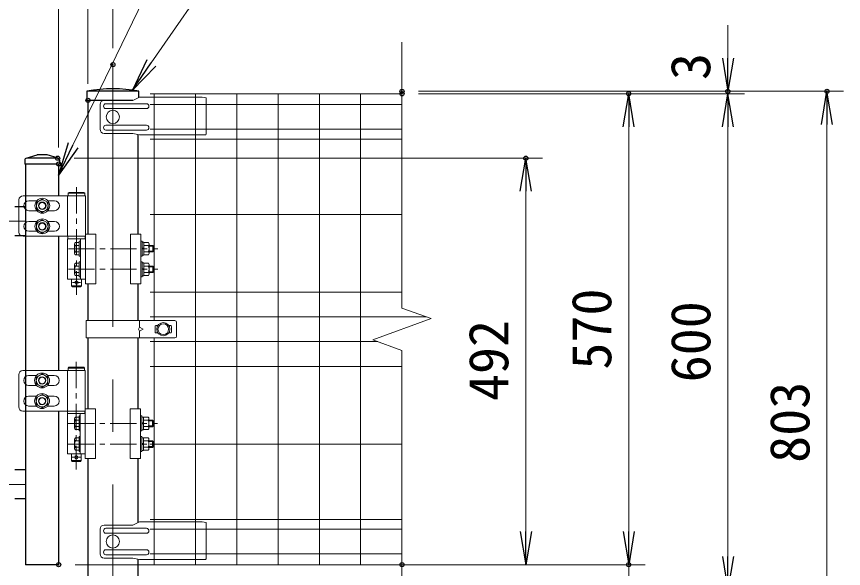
# Model space of a CAD drawing. Units: millimetres, scale not verified. Extents: x -4200 to 4200, y -2970 to 2970.
# Drawn here: x -1743 to -742, y 73 to 741 of the extents above; entities that cross this region are included whole.
import ezdxf
from ezdxf.enums import TextEntityAlignment as Align

# ---------------------------------------------------------------- set-up
doc = ezdxf.new("R2010")
doc.units = ezdxf.units.MM
doc.header["$LTSCALE"] = 10
doc.header["$PDMODE"] = 32
doc.header["$PDSIZE"] = 5
doc.linetypes.add('USER1', pattern=[50.8, 31.75, -6.35, 6.35, -6.35])
for name, color, linetype, lineweight in [('0-0_D-STR-TXT', 7, 'Continuous', 13), ('0-2_D-STR-DIM', 7, 'Continuous', 13), ('0-4_Defpoints', 6, 'Continuous', 25), ('0-6_D-STR1', 1, 'Continuous', 25), ('0-7_D-BMK', 2, 'USER1', 13), ('0-8_D-STR3', 3, 'Continuous', 13), ('0-B_D-STR2', 7, 'Continuous', 13)]:
    doc.layers.add(name, color=color, linetype=linetype, lineweight=lineweight)
doc.layers.add('0-3_0', color=7, linetype='Continuous')
doc.styles.add('ＭＳ ゴシック', font='')
doc.styles.get('ＭＳ ゴシック').set_extended_font_data('MS Gothic')

# ---------------------------------------------------------------- blocks, each defined once
blk = doc.blocks.new('_Open')
at = {"layer": '0-3_0'}
blk.add_line((-10, 1.667), (0, 0), dxfattribs=at)
blk.add_lwpolyline([(-10, -1.667), (0, 0), (-10, 0)], dxfattribs=at)
blk = doc.blocks.new('U39')
at = {"layer": '0-6_D-STR1'}
for p, q in [((8896.9, 5218.9), (9030, 5260)), ((9279.6, 5220), (8904, 5220)), ((9150, 5260), (9030, 5260)), ((9283.1, 5218.9), (9150, 5260)), ((8880, 5196), (8880, 5150)), ((9300, 5150), (8880, 5150)), ((8890, 5150), (8890, 300)), ((9290, 5150), (9290, 4765)), ((9300, 5196), (9300, 5150)), ((8890, 4632.5), (8760, 4632.5)), ((8890, 4282.5), (8760, 4282.5)), ((9290, 4275), (9290, 2650)), ((9290, 2160), (9290, 300)), ((8890, 1447), (8760, 1447)), ((8890, 1097), (8760, 1097)), ((9290, 300), (8890, 300))]:
    blk.add_line(p, q, dxfattribs=at)
for centre, start, end in [((8904, 5196), 90, 180), ((9276, 5196), 0, 72.84994)]:
    blk.add_arc(centre, 24, start, end, dxfattribs=at)
at = {"layer": '0-7_D-BMK'}
for p, q in [((9506.9, 4870.3), (9506.9, 3565.6)), ((450, 4457.5), (8890, 4457.5)), ((9408.9, 4125), (10490.9, 4125)), ((9408.9, 3875), (10490.9, 3875)), ((9556.9, 3715), (9456.9, 3715)), ((9504.5, 2755.3), (9504.5, 1450.6)), ((9406.5, 2010), (10488.5, 2010)), ((9406.5, 1760), (10488.5, 1760)), ((9554.5, 1600), (9454.5, 1600)), ((450, 1272), (8890, 1272))]:
    blk.add_line(p, q, dxfattribs=at)
at = {"layer": '0-8_D-STR3'}
for p, q in [((8809.8, 4715), (8809.8, 4325)), ((9398.4, 4765), (8859.8, 4765)), ((9615.4, 4765), (9272.4, 4765)), ((9398.4, 4275), (9398.4, 4765)), ((9615.4, 4765), (9398.4, 4765)), ((9416.9, 4805), (9406.9, 4795)), ((9606.9, 4795), (9406.9, 4795)), ((9406.9, 4765), (9406.9, 4795)), ((9606.9, 4765), (9406.9, 4765)), ((9596.9, 4805), (9416.9, 4805)), ((9596.9, 4805), (9606.9, 4795)), ((9606.9, 4765), (9606.9, 4795)), ((9615.4, 4765), (9615.4, 3700)), ((9025.3, 4705), (8929.8, 4705)), ((9159.5, 4705), (9239.8, 4705)), ((9025.3, 4585), (8929.8, 4585)), ((9159.5, 4585), (9239.8, 4585)), ((9025.3, 4455), (8929.8, 4455)), ((9159.5, 4455), (9239.8, 4455)), ((9025.3, 4335), (8929.8, 4335)), ((9159.5, 4335), (9239.8, 4335)), ((9398.4, 4275), (8859.8, 4275)), ((9615.4, 4275), (9398.4, 4275)), ((9615.4, 4275), (9398.4, 4275)), ((9398.4, 3755), (9398.4, 4245)), ((9398.4, 4245), (9615.4, 4245)), ((9401.9, 4245), (9401.9, 4275)), ((9401.9, 4275), (9611.9, 4275)), ((9611.9, 4245), (9401.9, 4245)), ((9539.4, 4035), (9539.4, 4215)), ((9555.4, 3755), (9555.4, 4245)), ((9611.9, 4245), (9611.9, 4275)), ((9615.4, 4300), (9740.4, 4300)), ((9740.4, 4300), (9740.4, 3700)), ((10159.6, 4300), (10159.6, 3700)), ((10284.6, 4300), (10159.6, 4300)), ((10284.6, 4300), (10284.6, 3700)), ((10284.6, 4215), (10300.6, 4215)), ((10284.6, 4035), (10284.6, 4215)), ((10300.6, 4215), (10300.6, 4035)), ((9484.4, 4181.3), (9484.4, 4068.7)), ((9495.2, 4200), (9539.4, 4200)), ((9495.2, 4162.6), (9539.4, 4162.6)), ((9539.4, 4200), (9539.4, 4050)), ((10300.6, 4202), (10300.6, 4048)), ((10300.6, 4135.7), (10320.6, 4124.1)), ((10300.6, 4128.8), (10320.6, 4117.2)), ((10320.6, 4200), (10378.6, 4200)), ((10320.6, 4200), (10320.6, 4050)), ((10320.6, 4162.5), (10378.6, 4162.5)), ((10385.6, 4182.8), (10385.6, 4067.3)), ((10385.6, 4165), (10429.4, 4165)), ((10429.4, 4165), (10439.4, 4155)), ((9495.2, 4087.4), (9539.4, 4087.4)), ((9495.2, 4050), (9539.4, 4050)), ((9539.4, 4035), (9555.4, 4035)), ((10284.6, 4035), (10300.6, 4035)), ((10300.6, 4048), (10320.6, 4048)), ((10320.6, 4087.5), (10378.6, 4087.5)), ((10320.6, 4050), (10378.6, 4050)), ((10385.6, 4095), (10439.4, 4095)), ((10385.6, 4085), (10429.4, 4085)), ((9484.4, 3931.3), (9484.4, 3818.7)), ((9495.2, 3950), (9539.4, 3950)), ((9495.2, 3912.6), (9539.4, 3912.6)), ((9539.4, 3785), (9539.4, 3965)), ((9539.4, 3950), (9539.4, 3800)), ((10284.6, 3965), (10300.6, 3965)), ((10284.6, 3785), (10284.6, 3965)), ((10300.6, 3965), (10300.6, 3785)), ((10300.6, 3952), (10300.6, 3798)), ((10320.6, 3950), (10378.6, 3950)), ((10320.6, 3950), (10320.6, 3800)), ((10320.6, 3912.5), (10378.6, 3912.5)), ((10385.6, 3932.8), (10385.6, 3817.3)), ((10385.6, 3915), (10429.4, 3915)), ((10429.4, 3915), (10439.4, 3905)), ((9495.2, 3837.4), (9539.4, 3837.4)), ((10300.6, 3885.7), (10320.6, 3874.1)), ((10300.6, 3878.8), (10320.6, 3867.2)), ((10320.6, 3837.5), (10378.6, 3837.5)), ((10385.6, 3845), (10439.4, 3845)), ((10385.6, 3835), (10429.4, 3835)), ((9615.4, 3755), (9398.4, 3755)), ((9446.9, 3755), (9446.9, 3675)), ((9495.2, 3800), (9539.4, 3800)), ((9539.4, 3785), (9555.4, 3785)), ((9566.9, 3755), (9566.9, 3675)), ((10284.6, 3785), (10300.6, 3785)), ((10300.6, 3798), (10320.6, 3798)), ((10320.6, 3800), (10378.6, 3800)), ((9446.9, 3675), (9456.9, 3665)), ((9446.9, 3675), (9566.9, 3675)), ((9456.9, 3665), (9556.9, 3665)), ((9556.9, 3665), (9566.9, 3675)), ((9615.4, 3700), (9740.4, 3700)), ((10284.6, 3700), (10159.6, 3700)), ((9396, 2650), (8857.4, 2650)), ((9613, 2650), (9270, 2650)), ((9396, 2160), (9396, 2650)), ((9613, 2650), (9396, 2650)), ((9414.5, 2690), (9404.5, 2680)), ((9604.5, 2680), (9404.5, 2680)), ((9404.5, 2650), (9404.5, 2680)), ((9604.5, 2650), (9404.5, 2650)), ((9594.5, 2690), (9414.5, 2690)), ((9594.5, 2690), (9604.5, 2680)), ((9604.5, 2650), (9604.5, 2680)), ((9613, 2650), (9613, 1585)), ((8807.4, 2600), (8807.4, 2210)), ((9022.9, 2590), (8927.4, 2590)), ((9157.1, 2590), (9237.4, 2590)), ((9022.9, 2470), (8927.4, 2470)), ((9157.1, 2470), (9237.4, 2470)), ((9022.9, 2340), (8927.4, 2340)), ((9157.1, 2340), (9237.4, 2340)), ((9022.9, 2220), (8927.4, 2220)), ((9157.1, 2220), (9237.4, 2220)), ((9396, 2160), (8857.4, 2160)), ((9613, 2160), (9396, 2160)), ((9613, 2160), (9396, 2160)), ((9396, 1640), (9396, 2130)), ((9396, 2130), (9613, 2130)), ((9399.5, 2130), (9399.5, 2160)), ((9399.5, 2160), (9609.5, 2160)), ((9609.5, 2130), (9399.5, 2130)), ((9553, 1640), (9553, 2130)), ((9609.5, 2130), (9609.5, 2160)), ((9613, 2185), (9738, 2185)), ((9738, 2185), (9738, 1585)), ((10157.2, 2185), (10157.2, 1585)), ((10282.2, 2185), (10157.2, 2185)), ((10282.2, 2185), (10282.2, 1585)), ((9482, 2066.3), (9482, 1953.7)), ((9492.8, 2085), (9537, 2085)), ((9492.8, 2047.6), (9537, 2047.6)), ((9537, 1920), (9537, 2100)), ((9537, 2085), (9537, 1935)), ((10282.2, 2100), (10298.2, 2100)), ((10282.2, 1920), (10282.2, 2100)), ((10298.2, 2100), (10298.2, 1920)), ((10298.2, 2087), (10298.2, 1933)), ((10298.2, 2020.7), (10318.2, 2009.1)), ((10298.2, 2013.8), (10318.2, 2002.2)), ((10318.2, 2085), (10376.2, 2085)), ((10318.2, 2085), (10318.2, 1935)), ((10318.2, 2047.5), (10376.2, 2047.5)), ((10383.2, 2067.8), (10383.2, 1952.3)), ((10383.2, 2050), (10427, 2050)), ((10427, 2050), (10437, 2040)), ((9492.8, 1972.4), (9537, 1972.4)), ((9492.8, 1935), (9537, 1935)), ((9537, 1920), (9553, 1920)), ((10282.2, 1920), (10298.2, 1920)), ((10298.2, 1933), (10318.2, 1933)), ((10318.2, 1972.5), (10376.2, 1972.5)), ((10318.2, 1935), (10376.2, 1935)), ((10383.2, 1980), (10437, 1980)), ((10383.2, 1970), (10427, 1970)), ((9482, 1816.3), (9482, 1703.7)), ((9492.8, 1835), (9537, 1835)), ((9537, 1670), (9537, 1850)), ((9537, 1835), (9537, 1685)), ((10282.2, 1850), (10298.2, 1850)), ((10282.2, 1670), (10282.2, 1850)), ((10298.2, 1850), (10298.2, 1670)), ((10298.2, 1837), (10298.2, 1683)), ((10318.2, 1835), (10376.2, 1835)), ((10318.2, 1835), (10318.2, 1685)), ((10383.2, 1817.8), (10383.2, 1702.3)), ((9492.8, 1797.6), (9537, 1797.6)), ((9492.8, 1722.4), (9537, 1722.4)), ((10298.2, 1770.7), (10318.2, 1759.1)), ((10298.2, 1763.8), (10318.2, 1752.2)), ((10318.2, 1797.5), (10376.2, 1797.5)), ((10318.2, 1722.5), (10376.2, 1722.5)), ((10383.2, 1800), (10427, 1800)), ((10383.2, 1730), (10437, 1730)), ((10383.2, 1720), (10427, 1720)), ((10427, 1800), (10437, 1790)), ((9613, 1640), (9396, 1640)), ((9444.5, 1640), (9444.5, 1560)), ((9492.8, 1685), (9537, 1685)), ((9537, 1670), (9553, 1670)), ((9564.5, 1640), (9564.5, 1560)), ((10282.2, 1670), (10298.2, 1670)), ((10298.2, 1683), (10318.2, 1683)), ((10318.2, 1685), (10376.2, 1685)), ((9444.5, 1560), (9454.5, 1550)), ((9444.5, 1560), (9564.5, 1560)), ((9454.5, 1550), (9554.5, 1550)), ((9554.5, 1550), (9564.5, 1560)), ((9613, 1585), (9738, 1585)), ((10282.2, 1585), (10157.2, 1585))]:
    blk.add_line(p, q, dxfattribs=at)
for points in [[(9092.4, 4726), (9022.2, 4685.5), (9022.2, 4604.5), (9092.4, 4564), (9162.5, 4604.5), (9162.5, 4685.5)], [(9092.4, 4476), (9022.2, 4435.5), (9022.2, 4354.5), (9092.4, 4314), (9162.5, 4354.5), (9162.5, 4435.5)], [(9090, 2611), (9019.8, 2570.5), (9019.8, 2489.5), (9090, 2449), (9160.1, 2489.5), (9160.1, 2570.5)], [(9090, 2361), (9019.8, 2320.5), (9019.8, 2239.5), (9090, 2199), (9160.1, 2239.5), (9160.1, 2320.5)]]:
    blk.add_lwpolyline(points, close=True, dxfattribs=at)
for points in [[(9539.4, 4215), (9555.4, 4215), (9555.4, 4035)], [(10300.6, 4202), (10320.6, 4202), (10320.6, 4048)], [(10385.6, 4155), (10439.4, 4155), (10439.4, 4095)], [(10429.4, 4165), (10429.4, 4085), (10439.4, 4095)], [(9539.4, 3965), (9555.4, 3965), (9555.4, 3785)], [(10300.6, 3952), (10320.6, 3952), (10320.6, 3798)], [(10429.4, 3915), (10429.4, 3835), (10439.4, 3845)], [(10385.6, 3905), (10439.4, 3905), (10439.4, 3845)], [(9537, 2100), (9553, 2100), (9553, 1920)], [(10298.2, 2087), (10318.2, 2087), (10318.2, 1933)], [(10383.2, 2040), (10437, 2040), (10437, 1980)], [(10427, 2050), (10427, 1970), (10437, 1980)], [(9537, 1850), (9553, 1850), (9553, 1670)], [(10298.2, 1837), (10318.2, 1837), (10318.2, 1683)], [(10383.2, 1790), (10437, 1790), (10437, 1730)], [(10427, 1800), (10427, 1720), (10437, 1730)]]:
    blk.add_lwpolyline(points, dxfattribs=at)
for centre, radius in [((9092.4, 4645), 90), ((9092.4, 4645), 90), ((9092.4, 4645), 70.3), ((9092.4, 4645), 45), ((9092.4, 4645), 40), ((9092.4, 4645), 40), ((9092.4, 4395), 90), ((9092.4, 4395), 90), ((9092.4, 4395), 70.3), ((9092.4, 4395), 45), ((9092.4, 4395), 40), ((9092.4, 4395), 40), ((9506.9, 3715), 20), ((9090, 2530), 90), ((9090, 2530), 90), ((9090, 2530), 70.3), ((9090, 2530), 45), ((9090, 2530), 40), ((9090, 2530), 40), ((9090, 2280), 90), ((9090, 2280), 90), ((9090, 2280), 70.3), ((9090, 2280), 45), ((9090, 2280), 40), ((9090, 2280), 40), ((9504.5, 1600), 20)]:
    blk.add_circle(centre, radius, dxfattribs=at)
for centre, radius, start, end in [((8859.8, 4715), 50, 90, 180), ((8929.8, 4645), 60, 90, 270), ((9239.8, 4645), 60, 270, 90), ((8929.8, 4395), 60, 90, 270), ((9239.8, 4395), 60, 270, 90), ((8859.8, 4325), 50, 180, 270), ((9506, 4181.3), 21.6, 120, 240), ((9555.2, 4125), 70.8, 147.93138, 212.06862), ((10357.2, 4181.2), 28.5, 318.83491, 41.16509), ((10281.7, 4125), 104, 338.85295, 21.14705), ((9506, 4068.7), 21.6, 120, 240), ((10357.1, 4068.7), 28.5, 318.86505, 41.13495), ((9506, 3931.3), 21.6, 120, 240), ((9555.2, 3875), 70.8, 147.93138, 212.06862), ((10357.2, 3931.2), 28.5, 318.83491, 41.16509), ((10281.7, 3875), 104, 338.85295, 21.14705), ((9506, 3818.7), 21.6, 120, 240), ((10357.1, 3818.7), 28.5, 318.86505, 41.13495), ((8857.4, 2600), 50, 90, 180), ((8927.4, 2530), 60, 90, 270), ((9237.4, 2530), 60, 270, 90), ((8927.4, 2280), 60, 90, 270), ((9237.4, 2280), 60, 270, 90), ((8857.4, 2210), 50, 180, 270), ((9503.6, 2066.3), 21.6, 120, 240), ((9552.8, 2010), 70.8, 147.93138, 212.06862), ((10354.8, 2066.2), 28.5, 318.83491, 41.16509), ((10279.3, 2010), 104, 338.85295, 21.14705), ((9503.6, 1953.7), 21.6, 120, 240), ((10354.7, 1953.7), 28.5, 318.86505, 41.13495), ((9503.6, 1816.3), 21.6, 120, 240), ((10354.8, 1816.2), 28.5, 318.83491, 41.16509), ((9552.8, 1760), 70.8, 147.93138, 212.06862), ((9503.6, 1703.7), 21.6, 120, 240), ((10279.3, 1760), 104, 338.85295, 21.14705), ((10354.7, 1703.7), 28.5, 318.86505, 41.13495)]:
    blk.add_arc(centre, radius, start, end, dxfattribs=at)

msp = doc.modelspace()

# ---------------------------------------------------------------- linework, layer by layer
at = {"layer": '0-0_D-STR-TXT'}
for points in [[(-960.13, 897.21), (-1523.66, 897.21), (-1674.73, 584.76)], [(-1005.83, 802.88), (-1498.33, 802.88), (-1579.98, 684.36)]]:
    msp.add_lwpolyline(points, dxfattribs=at)
at = {"layer": '0-2_D-STR-DIM'}
for p, q in [((-1626.4, 702.33), (-1626.4, 1122.08)), ((-1692.14, 582.09), (-1692.14, 1008.33)), ((-1692.14, 582.09), (-1692.14, 1008.33)), ((-1656.65, 659.09), (-1656.65, 1008.33)), ((-881.79, 690.09), (-881.79, 730.09)), ((-1256.4, 650.09), (-861.79, 650.09)), ((-1256.4, 650.09), (-741.79, 650.09)), ((-1256.4, 647.09), (-981.79, 647.09)), ((-1256.4, 647.09), (-861.79, 647.09)), ((-1256.4, 647.09), (-861.79, 647.09)), ((-881.79, 647.09), (-881.79, 650.09)), ((-1001.79, 117.09), (-1001.79, 607.09)), ((-881.79, 607.09), (-881.79, 87.09)), ((-881.79, 607.09), (-881.79, 567.09)), ((-761.79, -112.91), (-761.79, 610.09)), ((-1673.18, 569.09), (-1106.4, 569.09)), ((-1126.4, 117.09), (-1126.4, 529.09)), ((-1001.79, 117.09), (-1001.79, 157.09)), ((-1672.14, 77.09), (-1106.4, 77.09)), ((-1256.4, 77.09), (-981.79, 77.09)), ((-1256.4, 77.09), (-981.79, 77.09)), ((-1001.79, 47.09), (-1001.79, 77.09))]:
    msp.add_line(p, q, dxfattribs=at)
at = {"layer": '0-4_Defpoints'}
for p in [(-1626.4, 682.33), (-1276.4, 650.09), (-881.79, 650.09), (-761.79, 650.09), (-1656.65, 639.09), (-1276.4, 647.09), (-1001.79, 647.09), (-1693.18, 569.09), (-1126.4, 569.09), (-1692.14, 562.09), (-1692.14, 77.09), (-1276.4, 77.09), (-1001.79, 77.09)]:
    msp.add_point(p, dxfattribs=at)
at = {"layer": '0-6_D-STR1'}
for p, q in [((-1594.95, 650.09), (-1657.85, 650.09)), ((-1657.85, 650.09), (-1657.85, 639.09)), ((-1594.95, 650.09), (-1657.85, 650.09)), ((-1657.85, 650.09), (-1657.85, 639.09)), ((-1594.95, 642.76), (-1594.95, 650.09)), ((-1594.95, 642.76), (-1594.95, 650.09)), ((-1602.41, 639.09), (-1657.85, 639.09)), ((-1602.41, 639.09), (-1657.85, 639.09)), ((-1656.65, 639.09), (-1656.65, 477.09)), ((-1596.15, 597.71), (-1596.15, 477.09)), ((-1656.65, 417.09), (-1656.65, 372.59)), ((-1596.15, 417.09), (-1596.15, 372.59)), ((-1656.65, 351.59), (-1656.65, 265.59)), ((-1596.15, 351.59), (-1596.14, 265.59)), ((-1656.65, 205.59), (-1656.65, -152.91)), ((-1596.15, 205.59), (-1596.15, 128.17)), ((-1596.15, 83.71), (-1596.15, -152.91))]:
    msp.add_line(p, q, dxfattribs=at)
msp.add_arc((-1626.4, 490.66), 162.5, 78.84081, 101.15919, dxfattribs=at)
msp.add_arc((-1626.4, 490.66), 162.5, 78.84081, 101.15919, dxfattribs=at)
at = {"layer": '0-7_D-BMK'}
msp.add_line((-1626.4, 682.33), (-1626.4, -163.48), dxfattribs=at)
at = {"layer": '0-8_D-STR3'}
for p, q in [((-1594.27, 643.09), (-1602.41, 639.09)), ((-1518.4, 643.09), (-1594.27, 643.09)), ((-1518.4, 643.09), (-1513.4, 642.09)), ((-1513.4, 642.09), (-1513.4, 598.28)), ((-1641.88, 634.09), (-1641.88, 604.09)), ((-1602.41, 639.09), (-1636.88, 639.09)), ((-1585.81, 635.09), (-1634.81, 635.09)), ((-1585.81, 629.09), (-1634.81, 629.09)), ((-1585.81, 609.09), (-1634.81, 609.09)), ((-1585.81, 603.09), (-1634.81, 603.09)), ((-1602.41, 599.09), (-1636.88, 599.09)), ((-1602.41, 599.09), (-1594.19, 597.28)), ((-1594.19, 597.28), (-1514.4, 597.28)), ((-1658.95, 372.59), (-1551.4, 372.59)), ((-1658.95, 372.59), (-1658.95, 351.59)), ((-1594.24, 372.59), (-1594.24, 364.59)), ((-1549.4, 370.59), (-1549.4, 353.59)), ((-1575.4, 365.59), (-1575.4, 358.59)), ((-1574.4, 366.59), (-1572.01, 366.59)), ((-1558.78, 366.59), (-1556.4, 366.59)), ((-1555.4, 365.59), (-1555.4, 358.59)), ((-1658.95, 351.59), (-1551.4, 351.59)), ((-1594.24, 359.59), (-1594.24, 351.59)), ((-1574.4, 357.59), (-1572.01, 357.59)), ((-1558.78, 357.59), (-1556.4, 357.59)), ((-1602.41, 125.09), (-1636.88, 125.09)), ((-1585.81, 121.09), (-1634.81, 121.09)), ((-1594.27, 129.09), (-1602.41, 125.09)), ((-1518.4, 129.09), (-1594.27, 129.09)), ((-1518.4, 129.09), (-1513.4, 128.09)), ((-1513.4, 128.09), (-1513.4, 84.28)), ((-1641.88, 120.09), (-1641.88, 90.09)), ((-1585.81, 115.09), (-1634.81, 115.09)), ((-1585.81, 95.09), (-1634.81, 95.09)), ((-1602.41, 85.09), (-1636.88, 85.09)), ((-1585.81, 89.09), (-1634.81, 89.09)), ((-1602.41, 85.09), (-1594.19, 83.28)), ((-1594.19, 83.28), (-1514.4, 83.28))]:
    msp.add_line(p, q, dxfattribs=at)
msp.add_lwpolyline([(-1589.66, 362.09), (-1594.24, 364.59), (-1595.21, 362.09), (-1594.24, 359.59)], close=True, dxfattribs=at)
for centre, radius in [((-1626.4, 619.09), 8), ((-1565.4, 362.09), 8), ((-1565.4, 362.09), 6.5), ((-1626.4, 105.09), 8)]:
    msp.add_circle(centre, radius, dxfattribs=at)
for centre, radius, start, end in [((-1636.88, 634.09), 5, 90, 180), ((-1634.81, 632.09), 3, 90, 270), ((-1585.81, 632.09), 3, 270, 90), ((-1636.88, 604.09), 5, 180, 270), ((-1634.81, 606.09), 3, 90, 270), ((-1585.81, 606.09), 3, 270, 90), ((-1514.4, 598.28), 1, 270, 0), ((-1551.4, 370.59), 2, 0, 90), ((-1574.4, 365.59), 1, 90, 180), ((-1556.4, 365.59), 1, 0, 90), ((-1574.4, 358.59), 1, 180, 270), ((-1556.4, 358.59), 1, 270, 0), ((-1551.4, 353.59), 2, 270, 0), ((-1636.88, 120.09), 5, 90, 180), ((-1634.81, 118.09), 3, 90, 270), ((-1585.81, 118.09), 3, 270, 90), ((-1634.81, 92.09), 3, 90, 270), ((-1585.81, 92.09), 3, 270, 90), ((-1636.88, 90.09), 5, 180, 270), ((-1514.4, 84.28), 1, 270, 0)]:
    msp.add_arc(centre, radius, start, end, dxfattribs=at)
at = {"layer": '0-B_D-STR2'}
for p, q in [((-1276.4, 387.75), (-1276.4, 709.7)), ((-1276.4, 647.09), (-1581.4, 647.09)), ((-1576.4, 647.09), (-1576.4, 372.59)), ((-1526.4, 647.09), (-1526.4, 77.09)), ((-1476.4, 647.09), (-1476.4, 77.09)), ((-1426.4, 647.09), (-1426.4, 77.09)), ((-1376.4, 647.09), (-1376.4, 77.09)), ((-1326.4, 647.09), (-1326.4, 77.09)), ((-1276.4, 633.99), (-1581.4, 633.99)), ((-1276.4, 604.19), (-1581.4, 604.19)), ((-1276.4, 592.34), (-1581.4, 592.34)), ((-1276.4, 501.09), (-1581.4, 501.09)), ((-1276.4, 407.09), (-1581.4, 407.09)), ((-1241.16, 374.92), (-1276.4, 387.75)), ((-1247.13, 377.09), (-1581.4, 377.09)), ((-1311.63, 349.27), (-1241.16, 374.92)), ((-1576.4, 351.59), (-1576.4, 77.09)), ((-1305.66, 347.09), (-1581.4, 347.09)), ((-1276.4, 336.44), (-1311.63, 349.27)), ((-1276.4, -87.73), (-1276.4, 336.44)), ((-1276.4, 317.09), (-1581.4, 317.09)), ((-1276.4, 223.09), (-1581.4, 223.09)), ((-1276.4, 131.85), (-1581.4, 131.85)), ((-1276.4, 119.99), (-1581.4, 119.99)), ((-1276.4, 90.19), (-1581.4, 90.19)), ((-1276.4, 77.09), (-1581.4, 77.09))]:
    msp.add_line(p, q, dxfattribs=at)

# ---------------------------------------------------------------- block references
at = {"layer": '0-0_D-STR-TXT', "xscale": 4, "yscale": 4}
for p, rotation in [((-1602.67, 651.42), 235.43678), ((-1692.14, 548.75), 244.19585)]:
    msp.add_blockref('_Open', p, dxfattribs=dict(at, rotation=rotation))
at = {"layer": '0-2_D-STR-DIM', "xscale": 4, "yscale": 4}
for p, rotation in [((-881.79, 650.09), 270), ((-1001.79, 647.09), 90), ((-881.79, 647.09), 90), ((-881.79, 647.09), 90), ((-761.79, 650.09), 90), ((-1126.4, 569.09), 90), ((-1126.4, 77.09), 270), ((-1001.79, 77.09), 270), ((-1001.79, 77.09), 270), ((-881.79, 47.09), 270)]:
    msp.add_blockref('_Open', p, dxfattribs=dict(at, rotation=rotation))
at = {"layer": '0-2_D-STR-DIM', "xscale": 0.1, "yscale": 0.1}
msp.add_blockref('U39', (-2621.14, 47.09), dxfattribs=at)

# ---------------------------------------------------------------- texts
at = {"layer": '0-2_D-STR-DIM', "style": 'ＭＳ ゴシック'}
for s, p in [('3', (-888.65, 663.77)), ('570', (-1008.53, 313.22)), ('600', (-888.53, 297.84)), ('492', (-1133.14, 275.12)), ('803', (-768.53, 200.37))]:
    msp.add_text(s, height=48.09, rotation=90, dxfattribs=at).set_placement(p, align=Align.BOTTOM_LEFT)

doc.saveas('drawing.dxf')
